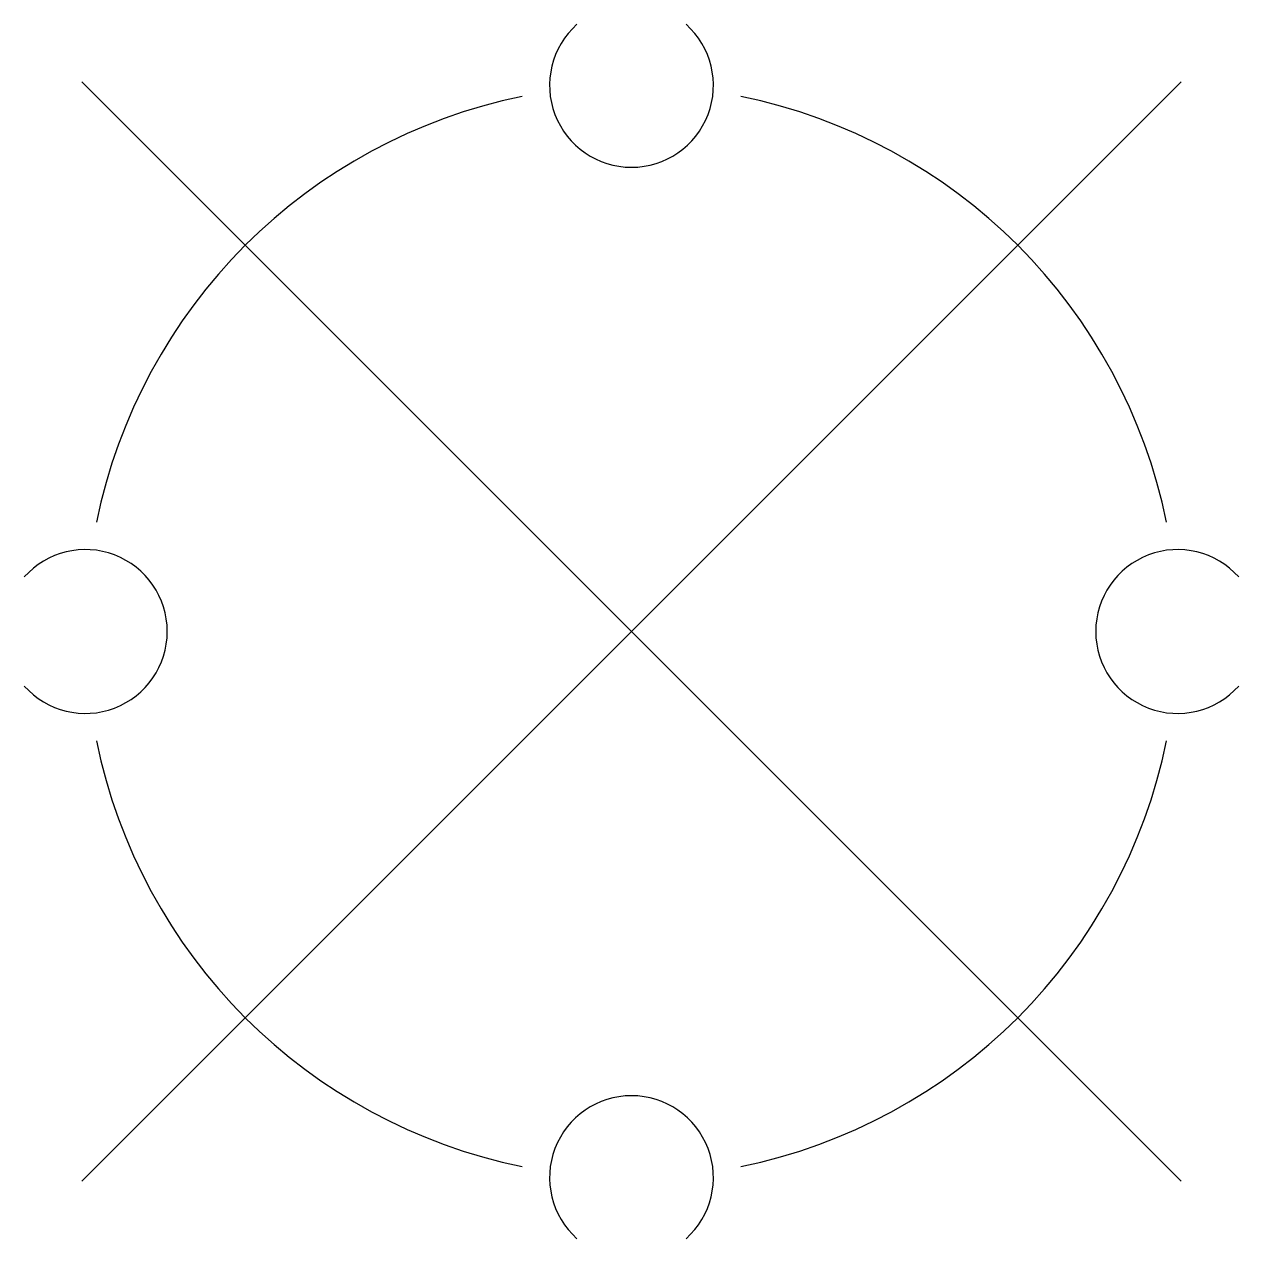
# Model space of a CAD drawing. Header units: metres. Extents: x -0.83 to 0.83, y -0.83 to 0.83.
import ezdxf

# ---------------------------------------------------------------- set-up
doc = ezdxf.new("R2010")
doc.units = ezdxf.units.M
doc.header["$LTSCALE"] = 0.2

msp = doc.modelspace()

# ---------------------------------------------------------------- linework, layer by layer
at = {"lineweight": -3}
for p, q in [((-0.755, 0.755), (0.755, -0.755)), ((0.755, 0.755), (-0.755, -0.755))]:
    msp.add_line(p, q, dxfattribs=at)
for centre, radius, start, end in [((0, 0.75), 0.1125, 131.8103, 48.1897), ((0, 0), 0.75, 101.537, 168.463), ((0, 0), 0.75, 11.537, 78.463), ((-0.75, 0), 0.1125, 221.8103, 138.1897), ((0.75, 0), 0.1125, 41.8103, 318.1897), ((0, 0), 0.75, 191.537, 258.463), ((0, 0), 0.75, 281.537, 348.463), ((0, -0.75), 0.1125, 311.8103, 228.1897)]:
    msp.add_arc(centre, radius, start, end)

doc.saveas('drawing.dxf')
